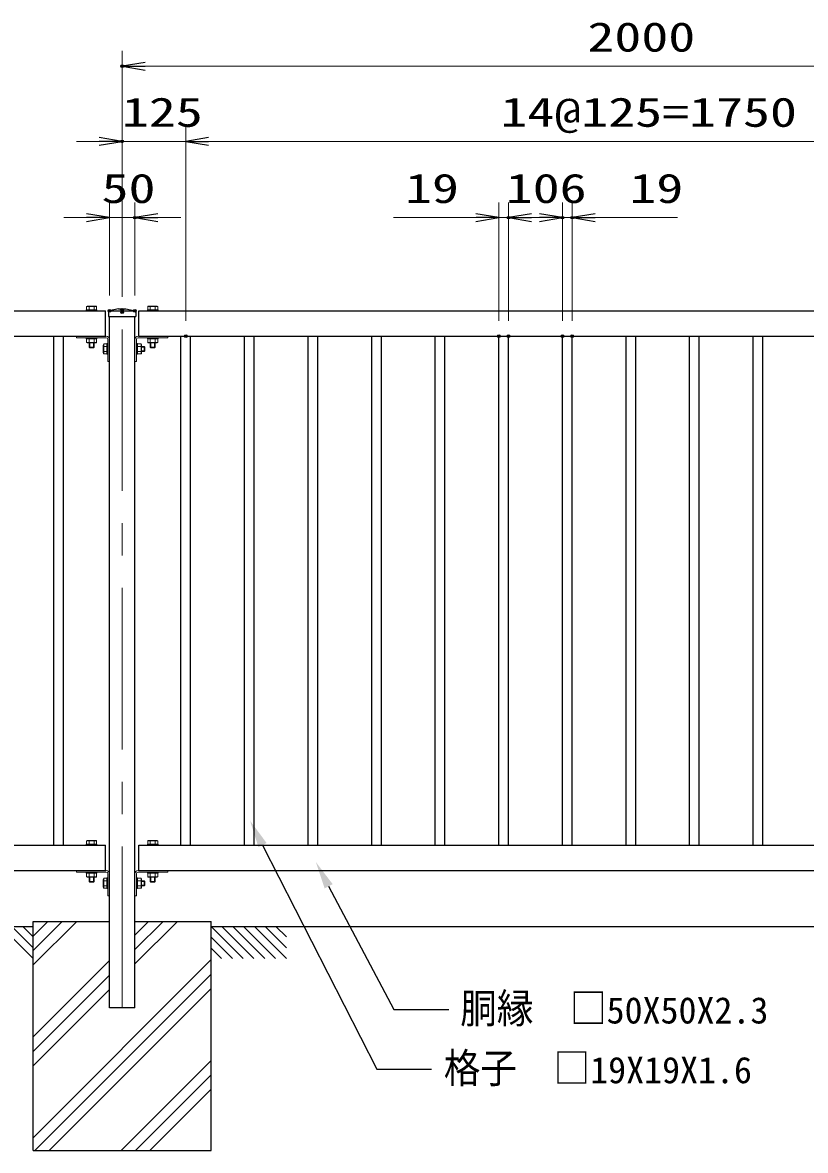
# Model space of a CAD drawing. Units: millimetres, scale not verified. Extents: x -4200 to 4200, y -2970 to 2970.
# Drawn here: x -3332 to -1793, y -928 to 1288 of the extents above; entities that cross this region are included whole.
import ezdxf
from ezdxf.enums import TextEntityAlignment as Align

# ---------------------------------------------------------------- set-up
doc = ezdxf.new("R2010")
doc.units = ezdxf.units.MM
doc.header["$LTSCALE"] = 10
doc.header["$PDMODE"] = 32
doc.header["$PDSIZE"] = 5
doc.linetypes.add('USER2', pattern=[1.125, 0.75, -0.125, 0.125, -0.125])
doc.linetypes.add('USER3', pattern=[50.8, 31.75, -6.35, 6.35, -6.35])
for name, color, linetype, lineweight in [('0-0_D-STR3', 3, 'Continuous', 13), ('0-1_D-STR-TXT', 7, 'Continuous', 25), ('0-4_D-STR1', 1, 'Continuous', 25), ('0-5_D-BMK', 2, 'USER2', 13), ('0-6_D-STR-DIM', 7, 'Continuous', 13), ('0-7_0', 7, 'Continuous', 25), ('0-9_D-BGD', 7, 'Continuous', 25), ('0-A_D-STR4', 7, 'Continuous', 25)]:
    doc.layers.add(name, color=color, linetype=linetype, lineweight=lineweight)
doc.layers.add('0-8_Defpoints', color=8, linetype='Continuous')
doc.styles.add('ＭＳ ゴシック', font='')
doc.styles.add('ＭＳ Ｐゴシック', font='')
doc.styles.get('ＭＳ ゴシック').set_extended_font_data('MS Gothic')
doc.styles.get('ＭＳ Ｐゴシック').set_extended_font_data('MS PGothic')

# ---------------------------------------------------------------- blocks, each defined once
blk = doc.blocks.new('DARROWS')
at = {"layer": '0-7_0'}
blk.add_line((0, 0), (-9.991, 0), dxfattribs=at)
blk.add_lwpolyline([(-10, -1.667), (0, 0), (-10, 1.667)], dxfattribs=at)
blk = doc.blocks.new('MLeader10')
at = {"layer": '0-1_D-STR-TXT'}
blk.add_lwpolyline([(-2729.97, -409.4), (-2601.98, -651.39), (-2493.98, -651.39)], dxfattribs=at)
blk.add_solid([(-2737.93, -413.61), (-2722.01, -405.19), (-2755.22, -361.67)], dxfattribs=at)
at = {"layer": '0-1_D-STR-TXT', "style": 'ＭＳ Ｐゴシック', "width": 0.9}
blk.add_text('胴縁\u3000□', height=58.56, dxfattribs=at).set_placement((-2471.3, -695.9), align=Align.BOTTOM_LEFT)
at = {"layer": '0-1_D-STR-TXT', "style": 'ＭＳ ゴシック'}
blk.add_text('50X50X2.3', height=51.95, dxfattribs=at).set_placement((-2183.59, -694.62), align=Align.BOTTOM_LEFT)
blk = doc.blocks.new('MLeader11')
at = {"layer": '0-1_D-STR-TXT'}
blk.add_lwpolyline([(-2859.99, -328.41), (-2635.5, -768.61), (-2527.5, -768.61)], dxfattribs=at)
blk.add_solid([(-2868, -332.5), (-2851.97, -324.32), (-2884.52, -280.3)], dxfattribs=at)
at = {"layer": '0-1_D-STR-TXT', "style": 'ＭＳ Ｐゴシック', "width": 0.9}
blk.add_text('格子\u3000□', height=58.56, dxfattribs=at).set_placement((-2503.58, -813.27), align=Align.BOTTOM_LEFT)
at = {"layer": '0-1_D-STR-TXT', "style": 'ＭＳ ゴシック'}
blk.add_text('19X19X1.6', height=51.95, dxfattribs=at).set_placement((-2215.86, -812), align=Align.BOTTOM_LEFT)

msp = doc.modelspace()

# ---------------------------------------------------------------- linework, layer by layer
at = {"layer": '0-0_D-STR3'}
for p, q in [((-3206.33, 721.55), (-3206.33, 723.55)), ((-3185.33, 723.55), (-3206.33, 723.55)), ((-3185.33, 721.55), (-3206.33, 721.55)), ((-3205.63, 729.66), (-3205.63, 723.55)), ((-3186.03, 729.66), (-3205.63, 729.66)), ((-3186.03, 723.55), (-3205.63, 723.55)), ((-3188.49, 730.55), (-3203.18, 730.55)), ((-3200.72, 729.66), (-3200.72, 723.55)), ((-3188.49, 730.55), (-3190.94, 730.55)), ((-3190.94, 729.66), (-3190.94, 723.55)), ((-3186.03, 729.66), (-3186.03, 723.55)), ((-3185.33, 721.55), (-3185.33, 723.55)), ((-3086.33, 721.55), (-3086.33, 723.55)), ((-3086.33, 723.55), (-3065.33, 723.55)), ((-3086.33, 721.55), (-3065.33, 721.55)), ((-3085.63, 729.66), (-3085.63, 723.55)), ((-3066.03, 729.66), (-3085.63, 729.66)), ((-3066.03, 723.55), (-3085.63, 723.55)), ((-3068.49, 730.55), (-3083.18, 730.55)), ((-3080.72, 729.66), (-3080.72, 723.55)), ((-3068.49, 730.55), (-3070.94, 730.55)), ((-3070.94, 729.66), (-3070.94, 723.55)), ((-3066.03, 729.66), (-3066.03, 723.55)), ((-3065.33, 721.55), (-3065.33, 723.55)), ((-3225.83, 671.55), (-3167.23, 671.55)), ((-3225.83, 671.55), (-3225.83, 668.35)), ((-3225.83, 668.35), (-3167.23, 668.35)), ((-3206.33, 666.35), (-3206.33, 668.35)), ((-3185.33, 668.35), (-3206.33, 668.35)), ((-3185.33, 666.35), (-3206.33, 666.35)), ((-3186.03, 666.35), (-3205.63, 666.35)), ((-3205.63, 659.25), (-3205.63, 666.35)), ((-3200.83, 666.35), (-3200.83, 659.16)), ((-3200.72, 659.25), (-3200.72, 666.35)), ((-3190.94, 659.25), (-3190.94, 666.35)), ((-3190.83, 666.35), (-3190.83, 659.16)), ((-3186.03, 659.25), (-3186.03, 666.35)), ((-3185.33, 666.35), (-3185.33, 668.35)), ((-3167.23, 671.55), (-3168.83, 671.55)), ((-3164.03, 665.15), (-3164.03, 621.55)), ((-3160.83, 665.15), (-3160.83, 621.55)), ((-3110.83, 665.15), (-3110.83, 621.55)), ((-3107.63, 665.15), (-3107.63, 621.55)), ((-3045.83, 671.55), (-3104.43, 671.55)), ((-3104.43, 671.55), (-3102.83, 671.55)), ((-3045.83, 668.35), (-3104.43, 668.35)), ((-3086.33, 666.35), (-3086.33, 668.35)), ((-3086.33, 668.35), (-3065.33, 668.35)), ((-3086.33, 666.35), (-3065.33, 666.35)), ((-3085.63, 666.35), (-3066.03, 666.35)), ((-3085.63, 659.25), (-3085.63, 666.35)), ((-3080.72, 659.25), (-3080.72, 666.35)), ((-3070.94, 659.25), (-3070.94, 666.35)), ((-3066.03, 659.25), (-3066.03, 666.35)), ((-3065.33, 666.35), (-3065.33, 668.35)), ((-3045.83, 671.55), (-3045.83, 668.35)), ((-3186.03, 659.25), (-3205.63, 659.25)), ((-3188.49, 658.35), (-3203.18, 658.35)), ((-3200.83, 658.35), (-3200.83, 650.05)), ((-3190.83, 650.05), (-3200.83, 650.05)), ((-3200.83, 650.05), (-3199.33, 648.55)), ((-3199.53, 658.35), (-3199.53, 648.75)), ((-3192.33, 648.55), (-3199.33, 648.55)), ((-3190.83, 650.05), (-3192.33, 648.55)), ((-3192.13, 658.35), (-3192.13, 648.75)), ((-3188.49, 658.35), (-3190.94, 658.35)), ((-3190.83, 658.35), (-3190.83, 650.05)), ((-3173.03, 639.21), (-3173.03, 653.9)), ((-3172.14, 656.35), (-3166.03, 656.35)), ((-3172.14, 636.75), (-3172.14, 656.35)), ((-3172.14, 651.44), (-3166.03, 651.44)), ((-3164.03, 657.05), (-3166.03, 657.05)), ((-3166.03, 636.05), (-3166.03, 657.05)), ((-3166.03, 636.75), (-3166.03, 656.35)), ((-3164.03, 636.05), (-3164.03, 657.05)), ((-3105.63, 657.05), (-3107.63, 657.05)), ((-3107.63, 636.05), (-3107.63, 657.05)), ((-3105.63, 636.05), (-3105.63, 657.05)), ((-3105.63, 636.75), (-3105.63, 656.35)), ((-3098.53, 656.35), (-3105.63, 656.35)), ((-3098.53, 651.44), (-3105.63, 651.44)), ((-3098.53, 636.75), (-3098.53, 656.35)), ((-3097.63, 639.21), (-3097.63, 653.9)), ((-3097.63, 651.55), (-3092.53, 651.55)), ((-3097.63, 650.25), (-3091.23, 650.25)), ((-3097.63, 642.85), (-3091.23, 642.85)), ((-3097.61, 641.53), (-3097.61, 643.53)), ((-3092.53, 641.55), (-3092.53, 651.55)), ((-3092.53, 651.55), (-3091.03, 650.05)), ((-3092.53, 641.55), (-3091.03, 643.05)), ((-3091.03, 643.05), (-3091.03, 650.05)), ((-3085.63, 659.25), (-3066.03, 659.25)), ((-3083.18, 658.35), (-3068.49, 658.35)), ((-3083.18, 658.35), (-3080.72, 658.35)), ((-3080.83, 658.35), (-3080.83, 650.05)), ((-3070.83, 650.05), (-3080.83, 650.05)), ((-3080.83, 650.05), (-3079.33, 648.55)), ((-3079.53, 658.35), (-3079.53, 648.75)), ((-3072.33, 648.55), (-3079.33, 648.55)), ((-3070.83, 650.05), (-3072.33, 648.55)), ((-3072.13, 658.35), (-3072.13, 648.75)), ((-3070.83, 658.35), (-3070.83, 650.05)), ((-3173.03, 639.21), (-3173.03, 641.66)), ((-3172.14, 641.66), (-3166.03, 641.66)), ((-3172.14, 636.75), (-3166.03, 636.75)), ((-3164.03, 636.05), (-3166.03, 636.05)), ((-3164.03, 621.55), (-3160.83, 621.55)), ((-3107.63, 621.55), (-3110.83, 621.55)), ((-3105.63, 636.05), (-3107.63, 636.05)), ((-3098.53, 641.66), (-3105.63, 641.66)), ((-3098.53, 636.75), (-3105.63, 636.75)), ((-3097.63, 639.21), (-3097.63, 641.66)), ((-3097.63, 641.55), (-3092.53, 641.55)), ((-3206.33, -328.45), (-3206.33, -326.45)), ((-3185.33, -326.45), (-3206.33, -326.45)), ((-3185.33, -328.45), (-3206.33, -328.45)), ((-3205.63, -320.34), (-3205.63, -326.45)), ((-3186.03, -320.34), (-3205.63, -320.34)), ((-3186.03, -326.45), (-3205.63, -326.45)), ((-3188.49, -319.45), (-3203.18, -319.45)), ((-3200.72, -320.34), (-3200.72, -326.45)), ((-3188.49, -319.45), (-3190.94, -319.45)), ((-3190.94, -320.34), (-3190.94, -326.45)), ((-3186.03, -320.34), (-3186.03, -326.45)), ((-3185.33, -328.45), (-3185.33, -326.45)), ((-3086.33, -328.45), (-3086.33, -326.45)), ((-3086.33, -326.45), (-3065.33, -326.45)), ((-3086.33, -328.45), (-3065.33, -328.45)), ((-3085.63, -320.34), (-3085.63, -326.45)), ((-3066.03, -320.34), (-3085.63, -320.34)), ((-3066.03, -326.45), (-3085.63, -326.45)), ((-3068.49, -319.45), (-3083.18, -319.45)), ((-3080.72, -320.34), (-3080.72, -326.45)), ((-3068.49, -319.45), (-3070.94, -319.45)), ((-3070.94, -320.34), (-3070.94, -326.45)), ((-3066.03, -320.34), (-3066.03, -326.45)), ((-3065.33, -328.45), (-3065.33, -326.45)), ((-3225.83, -378.45), (-3167.23, -378.45)), ((-3225.83, -378.45), (-3225.83, -381.65)), ((-3225.83, -381.65), (-3167.23, -381.65)), ((-3206.33, -383.65), (-3206.33, -381.65)), ((-3185.33, -381.65), (-3206.33, -381.65)), ((-3185.33, -383.65), (-3206.33, -383.65)), ((-3186.03, -383.65), (-3205.63, -383.65)), ((-3205.63, -390.75), (-3205.63, -383.65)), ((-3186.03, -390.75), (-3205.63, -390.75)), ((-3188.49, -391.65), (-3203.18, -391.65)), ((-3200.83, -391.65), (-3200.83, -399.95)), ((-3200.72, -390.75), (-3200.72, -383.65)), ((-3199.53, -391.65), (-3199.53, -401.25)), ((-3192.13, -391.65), (-3192.13, -401.25)), ((-3190.94, -390.75), (-3190.94, -383.65)), ((-3188.49, -391.65), (-3190.94, -391.65)), ((-3190.83, -391.65), (-3190.83, -399.95)), ((-3186.03, -390.75), (-3186.03, -383.65)), ((-3185.33, -383.65), (-3185.33, -381.65)), ((-3173.03, -410.79), (-3173.03, -396.1)), ((-3172.14, -393.65), (-3166.03, -393.65)), ((-3172.14, -413.25), (-3172.14, -393.65)), ((-3172.14, -398.56), (-3166.03, -398.56)), ((-3167.23, -378.45), (-3168.83, -378.45)), ((-3164.03, -392.95), (-3166.03, -392.95)), ((-3166.03, -413.95), (-3166.03, -392.95)), ((-3166.03, -413.25), (-3166.03, -393.65)), ((-3164.03, -384.85), (-3164.03, -428.45)), ((-3164.03, -413.95), (-3164.03, -392.95)), ((-3160.83, -384.85), (-3160.83, -428.45)), ((-3110.83, -384.85), (-3110.83, -428.45)), ((-3107.63, -384.85), (-3107.63, -428.45)), ((-3105.63, -392.95), (-3107.63, -392.95)), ((-3107.63, -413.95), (-3107.63, -392.95)), ((-3105.63, -413.95), (-3105.63, -392.95)), ((-3105.63, -413.25), (-3105.63, -393.65)), ((-3098.53, -393.65), (-3105.63, -393.65)), ((-3098.53, -398.56), (-3105.63, -398.56)), ((-3045.83, -378.45), (-3104.43, -378.45)), ((-3104.43, -378.45), (-3102.83, -378.45)), ((-3045.83, -381.65), (-3104.43, -381.65)), ((-3098.53, -413.25), (-3098.53, -393.65)), ((-3097.63, -410.79), (-3097.63, -396.1)), ((-3097.63, -398.45), (-3092.53, -398.45)), ((-3092.53, -408.45), (-3092.53, -398.45)), ((-3092.53, -398.45), (-3091.03, -399.95)), ((-3086.33, -383.65), (-3086.33, -381.65)), ((-3086.33, -381.65), (-3065.33, -381.65)), ((-3086.33, -383.65), (-3065.33, -383.65)), ((-3085.63, -383.65), (-3066.03, -383.65)), ((-3085.63, -390.75), (-3085.63, -383.65)), ((-3085.63, -390.75), (-3066.03, -390.75)), ((-3083.18, -391.65), (-3068.49, -391.65)), ((-3083.18, -391.65), (-3080.72, -391.65)), ((-3080.83, -391.65), (-3080.83, -399.95)), ((-3080.72, -390.75), (-3080.72, -383.65)), ((-3079.53, -391.65), (-3079.53, -401.25)), ((-3072.13, -391.65), (-3072.13, -401.25)), ((-3070.94, -390.75), (-3070.94, -383.65)), ((-3070.83, -391.65), (-3070.83, -399.95)), ((-3066.03, -390.75), (-3066.03, -383.65)), ((-3065.33, -383.65), (-3065.33, -381.65)), ((-3045.83, -378.45), (-3045.83, -381.65)), ((-3190.83, -399.95), (-3200.83, -399.95)), ((-3200.83, -399.95), (-3199.33, -401.45)), ((-3192.33, -401.45), (-3199.33, -401.45)), ((-3190.83, -399.95), (-3192.33, -401.45)), ((-3173.03, -410.79), (-3173.03, -408.34)), ((-3172.14, -408.34), (-3166.03, -408.34)), ((-3172.14, -413.25), (-3166.03, -413.25)), ((-3164.03, -413.95), (-3166.03, -413.95)), ((-3105.63, -413.95), (-3107.63, -413.95)), ((-3098.53, -408.34), (-3105.63, -408.34)), ((-3098.53, -413.25), (-3105.63, -413.25)), ((-3097.63, -399.75), (-3091.23, -399.75)), ((-3097.63, -407.15), (-3091.23, -407.15)), ((-3097.63, -410.79), (-3097.63, -408.34)), ((-3097.63, -408.45), (-3092.53, -408.45)), ((-3092.53, -408.45), (-3091.03, -406.95)), ((-3091.03, -406.95), (-3091.03, -399.95)), ((-3070.83, -399.95), (-3080.83, -399.95)), ((-3080.83, -399.95), (-3079.33, -401.45)), ((-3072.33, -401.45), (-3079.33, -401.45)), ((-3070.83, -399.95), (-3072.33, -401.45)), ((-3164.03, -428.45), (-3160.83, -428.45)), ((-3107.63, -428.45), (-3110.83, -428.45))]:
    msp.add_line(p, q, dxfattribs=at)
for centre, radius, start, end in [((-3203.18, 726.74), 3.81, 49.92558, 130.07442), ((-3195.83, 716.73), 13.82, 69.26918, 110.73082), ((-3188.49, 726.74), 3.81, 49.92558, 130.07442), ((-3083.18, 726.74), 3.81, 49.92558, 130.07442), ((-3075.83, 716.73), 13.82, 69.26918, 110.73082), ((-3068.49, 726.74), 3.81, 49.92558, 130.07442), ((-3167.23, 665.15), 6.4, 0, 90), ((-3167.23, 665.15), 3.2, 0, 90), ((-3104.43, 665.15), 6.4, 90, 180), ((-3104.43, 665.15), 3.2, 90, 180), ((-3203.18, 662.16), 3.81, 229.92558, 310.07442), ((-3195.83, 672.17), 13.82, 249.26918, 290.73082), ((-3188.49, 662.16), 3.81, 229.92558, 310.07442), ((-3169.22, 653.9), 3.81, 139.92558, 220.07442), ((-3159.21, 646.55), 13.82, 159.26918, 200.73082), ((-3101.44, 653.9), 3.81, 319.92558, 40.07442), ((-3111.45, 646.55), 13.82, 339.26918, 20.73082), ((-3083.18, 662.16), 3.81, 229.92558, 310.07442), ((-3075.83, 672.17), 13.82, 249.26918, 290.73082), ((-3068.49, 662.16), 3.81, 229.92558, 310.07442), ((-3169.22, 639.21), 3.81, 139.92558, 220.07442), ((-3101.44, 639.21), 3.81, 319.92558, 40.07442), ((-3203.18, -323.26), 3.81, 49.92558, 130.07442), ((-3195.83, -333.27), 13.82, 69.26918, 110.73082), ((-3188.49, -323.26), 3.81, 49.92558, 130.07442), ((-3083.18, -323.26), 3.81, 49.92558, 130.07442), ((-3075.83, -333.27), 13.82, 69.26918, 110.73082), ((-3068.49, -323.26), 3.81, 49.92558, 130.07442), ((-3203.18, -387.84), 3.81, 229.92558, 310.07442), ((-3195.83, -377.83), 13.82, 249.26918, 290.73082), ((-3188.49, -387.84), 3.81, 229.92558, 310.07442), ((-3169.22, -396.1), 3.81, 139.92558, 220.07442), ((-3159.21, -403.45), 13.82, 159.26918, 200.73082), ((-3167.23, -384.85), 6.4, 0, 90), ((-3167.23, -384.85), 3.2, 0, 90), ((-3104.43, -384.85), 6.4, 90, 180), ((-3104.43, -384.85), 3.2, 90, 180), ((-3101.44, -396.1), 3.81, 319.92558, 40.07442), ((-3111.45, -403.45), 13.82, 339.26918, 20.73082), ((-3083.18, -387.84), 3.81, 229.92558, 310.07442), ((-3075.83, -377.83), 13.82, 249.26918, 290.73082), ((-3068.49, -387.84), 3.81, 229.92558, 310.07442), ((-3169.22, -410.79), 3.81, 139.92558, 220.07442), ((-3101.44, -410.79), 3.81, 319.92558, 40.07442)]:
    msp.add_arc(centre, radius, start, end, dxfattribs=at)
at = {"layer": '0-4_D-STR1'}
for p, q in [((-3564.72, 721.55), (-3168.83, 721.55)), ((-3168.83, 671.55), (-3168.83, 721.55)), ((-3162.67, 719.55), (-3162.83, 710.55)), ((-3162.83, 710.55), (-3108.83, 710.55)), ((-3143.33, 725.55), (-3161.12, 721.46)), ((-3160.83, 721.53), (-3160.83, 721.55)), ((-3160.83, 721.55), (-3110.83, 721.55)), ((-3160.83, 721.55), (-3110.83, 721.55)), ((-3160.83, -648.45), (-3160.83, 710.55)), ((-3143.33, 725.55), (-3128.33, 725.55)), ((-3128.33, 725.55), (-3110.54, 721.46)), ((-3110.83, 721.53), (-3110.83, 721.55)), ((-3110.83, -648.45), (-3110.83, 710.55)), ((-3108.99, 719.55), (-3108.83, 710.55)), ((-3102.83, 721.55), (-1168.83, 721.55)), ((-3102.83, 671.55), (-3102.83, 721.55)), ((-3564.72, 671.55), (-3167.83, 671.55)), ((-3270.33, -328.45), (-3270.33, 671.55)), ((-3251.33, -328.45), (-3251.33, 671.55)), ((-3102.83, 671.55), (-1168.83, 671.55)), ((-3020.33, -328.45), (-3020.33, 671.55)), ((-3001.33, -328.45), (-3001.33, 671.55)), ((-2895.33, -328.45), (-2895.33, 671.55)), ((-2876.33, -328.45), (-2876.33, 671.55)), ((-2770.33, -328.45), (-2770.33, 671.55)), ((-2751.33, -328.45), (-2751.33, 671.55)), ((-2645.33, -328.45), (-2645.33, 671.55)), ((-2626.33, -328.45), (-2626.33, 671.55)), ((-2520.33, -328.45), (-2520.33, 671.55)), ((-2501.33, -328.45), (-2501.33, 671.55)), ((-2395.33, -328.45), (-2395.33, 671.55)), ((-2376.33, -328.45), (-2376.33, 671.55)), ((-2270.33, -328.45), (-2270.33, 671.55)), ((-2251.33, -328.45), (-2251.33, 671.55)), ((-2145.33, -328.45), (-2145.33, 671.55)), ((-2126.33, -328.45), (-2126.33, 671.55)), ((-2020.33, -328.45), (-2020.33, 671.55)), ((-2001.33, -328.45), (-2001.33, 671.55)), ((-1895.33, -328.45), (-1895.33, 671.55)), ((-1876.33, -328.45), (-1876.33, 671.55)), ((-3564.72, -328.45), (-3168.83, -328.45)), ((-3168.83, -378.45), (-3168.83, -328.45)), ((-3102.83, -328.45), (-1168.83, -328.45)), ((-3102.83, -378.45), (-3102.83, -328.45)), ((-3564.72, -378.45), (-3167.83, -378.45)), ((-3102.83, -378.45), (-1168.83, -378.45)), ((-3110.83, -648.45), (-3160.83, -648.45))]:
    msp.add_line(p, q, dxfattribs=at)
for centre, start, end in [((-3160.67, 719.52), 102.93782, 179), ((-3110.99, 719.52), 1, 77.06218)]:
    msp.add_arc(centre, 2, start, end, dxfattribs=at)
at = {"layer": '0-5_D-BMK', "linetype": 'USER3'}
msp.add_line((-3135.83, -648.45), (-3135.83, 723.65), dxfattribs=at)
at = {"layer": '0-6_D-STR-DIM'}
for p, q in [((-3135.83, 748.65), (-3135.83, 1232.15)), ((-1180.83, 1202.15), (-3090.83, 1202.15)), ((-3135.83, 753.65), (-3135.83, 1084.33)), ((-3010.83, 701.55), (-3010.83, 1084.33)), ((-3010.83, 701.55), (-3010.83, 1084.33)), ((-3180.83, 1054.33), (-3225.83, 1054.33)), ((-3010.83, 1054.33), (-3135.83, 1054.33)), ((-2965.83, 1054.33), (-1305.83, 1054.33)), ((-2965.83, 1054.33), (-2920.83, 1054.33)), ((-3160.83, 751.55), (-3160.83, 934.61)), ((-3110.83, 751.55), (-3110.83, 934.61)), ((-2395.33, 701.55), (-2395.33, 934.61)), ((-2376.33, 701.55), (-2376.33, 934.61)), ((-2376.33, 701.55), (-2376.33, 934.61)), ((-2270.33, 701.55), (-2270.33, 934.61)), ((-2270.33, 701.55), (-2270.33, 934.61)), ((-2251.33, 701.55), (-2251.33, 934.61)), ((-3205.83, 904.61), (-3250.83, 904.61)), ((-3160.83, 904.61), (-3110.83, 904.61)), ((-3065.83, 904.61), (-3020.83, 904.61)), ((-2440.33, 904.61), (-2602.33, 904.61)), ((-2376.33, 904.61), (-2421.33, 904.61)), ((-2376.33, 904.61), (-2395.33, 904.61)), ((-2376.33, 904.61), (-2270.33, 904.61)), ((-2315.33, 904.61), (-2360.33, 904.61)), ((-2331.33, 904.61), (-2286.33, 904.61)), ((-2270.33, 904.61), (-2225.33, 904.61)), ((-2270.33, 904.61), (-2251.33, 904.61)), ((-2206.33, 904.61), (-2044.33, 904.61))]:
    msp.add_line(p, q, dxfattribs=at)
at = {"layer": '0-8_Defpoints'}
for p in [(-3135.83, 1202.15), (-3135.83, 1054.33), (-3110.83, 904.61), (-2376.33, 904.61), (-2270.33, 904.61), (-2251.33, 904.61), (-3160.83, 721.55), (-3135.83, 723.65), (-3135.83, 718.65), (-3110.83, 721.55), (-3010.83, 671.55), (-2395.33, 671.55), (-2376.33, 671.55), (-2376.33, 671.55), (-2270.33, 671.55), (-2251.33, 671.55)]:
    msp.add_point(p, dxfattribs=at)
at = {"layer": '0-9_D-BGD'}
for p, q in [((-3564.72, -488.45), (-3310.83, -488.45)), ((-3373.7, -488.45), (-3310.83, -551.32)), ((-3352.49, -488.45), (-3310.83, -530.11)), ((-3331.28, -488.45), (-3310.83, -508.89)), ((-2960.83, -488.45), (-1310.83, -488.45)), ((-2960.83, -488.45), (-2897.96, -551.32)), ((-2960.83, -509.66), (-2919.17, -551.32)), ((-2939.62, -488.45), (-2876.75, -551.32)), ((-2918.41, -488.45), (-2855.53, -551.32)), ((-2897.19, -488.45), (-2834.32, -551.32)), ((-2875.98, -488.45), (-2813.11, -551.32)), ((-2854.77, -488.45), (-2813.11, -530.11)), ((-2833.55, -488.45), (-2813.11, -508.89)), ((-2960.83, -530.87), (-2940.39, -551.32))]:
    msp.add_line(p, q, dxfattribs=at)
at = {"layer": '0-A_D-STR4'}
for p, q in [((-3310.83, -478.45), (-3160.83, -478.45)), ((-3310.83, -928.45), (-3310.83, -478.45)), ((-3310.83, -535.75), (-3253.53, -478.45)), ((-3310.83, -564.04), (-3225.24, -478.45)), ((-3310.83, -507.47), (-3281.81, -478.45)), ((-3110.83, -478.45), (-2960.83, -478.45)), ((-3110.83, -533.74), (-3055.54, -478.45)), ((-3110.83, -562.03), (-3027.25, -478.45)), ((-3110.83, -505.46), (-3084.83, -479.45)), ((-2960.83, -928.45), (-2960.83, -478.45)), ((-3310.83, -903.45), (-2960.83, -553.45)), ((-3310.83, -705.46), (-3160.83, -555.46)), ((-3310.83, -733.74), (-3160.83, -583.74)), ((-3307.55, -928.45), (-2960.83, -581.73)), ((-3310.83, -762.03), (-3160.83, -612.03)), ((-3279.26, -928.45), (-2960.83, -610.02)), ((-3137.84, -928.45), (-2960.83, -751.44)), ((-3109.56, -928.45), (-2960.83, -779.72)), ((-3081.27, -928.45), (-2960.83, -808.01)), ((-3310.83, -928.45), (-2960.83, -928.45))]:
    msp.add_line(p, q, dxfattribs=at)

# ---------------------------------------------------------------- block references
at = {"layer": '0-1_D-STR-TXT'}
for name in ['MLeader11', 'MLeader10']:
    msp.add_blockref(name, (0, 0), dxfattribs=at)
at = {"layer": '0-6_D-STR-DIM', "xscale": 4.5, "yscale": 4.5, "rotation": 180}
for p in [(-3135.83, 1202.15), (-3010.83, 1054.33), (-3010.83, 1054.33), (-3110.83, 904.61), (-2376.33, 904.61), (-2251.33, 904.61)]:
    msp.add_blockref('DARROWS', p, dxfattribs=at)
at = {"layer": '0-6_D-STR-DIM', "xscale": 4.5, "yscale": 4.5}
for p in [(-3135.83, 1054.33), (-3160.83, 904.61), (-2395.33, 904.61), (-2270.33, 904.61)]:
    msp.add_blockref('DARROWS', p, dxfattribs=at)

# ---------------------------------------------------------------- texts
at = {"layer": '0-6_D-STR-DIM', "style": 'ＭＳ ゴシック', "width": 1.35}
for s, p in [('2000', (-2221.33, 1213.54)), ('125', (-3136.33, 1065.73)), ('14@125=1750', (-2392.33, 1065.73)), ('50', (-3176.33, 916.01)), ('19', (-2579.83, 916.01)), ('106', (-2381.83, 916.01)), ('19', (-2138.83, 916.01))]:
    msp.add_text(s, height=57.7, dxfattribs=at).set_placement(p, align=Align.BOTTOM_LEFT)

doc.saveas('drawing.dxf')
